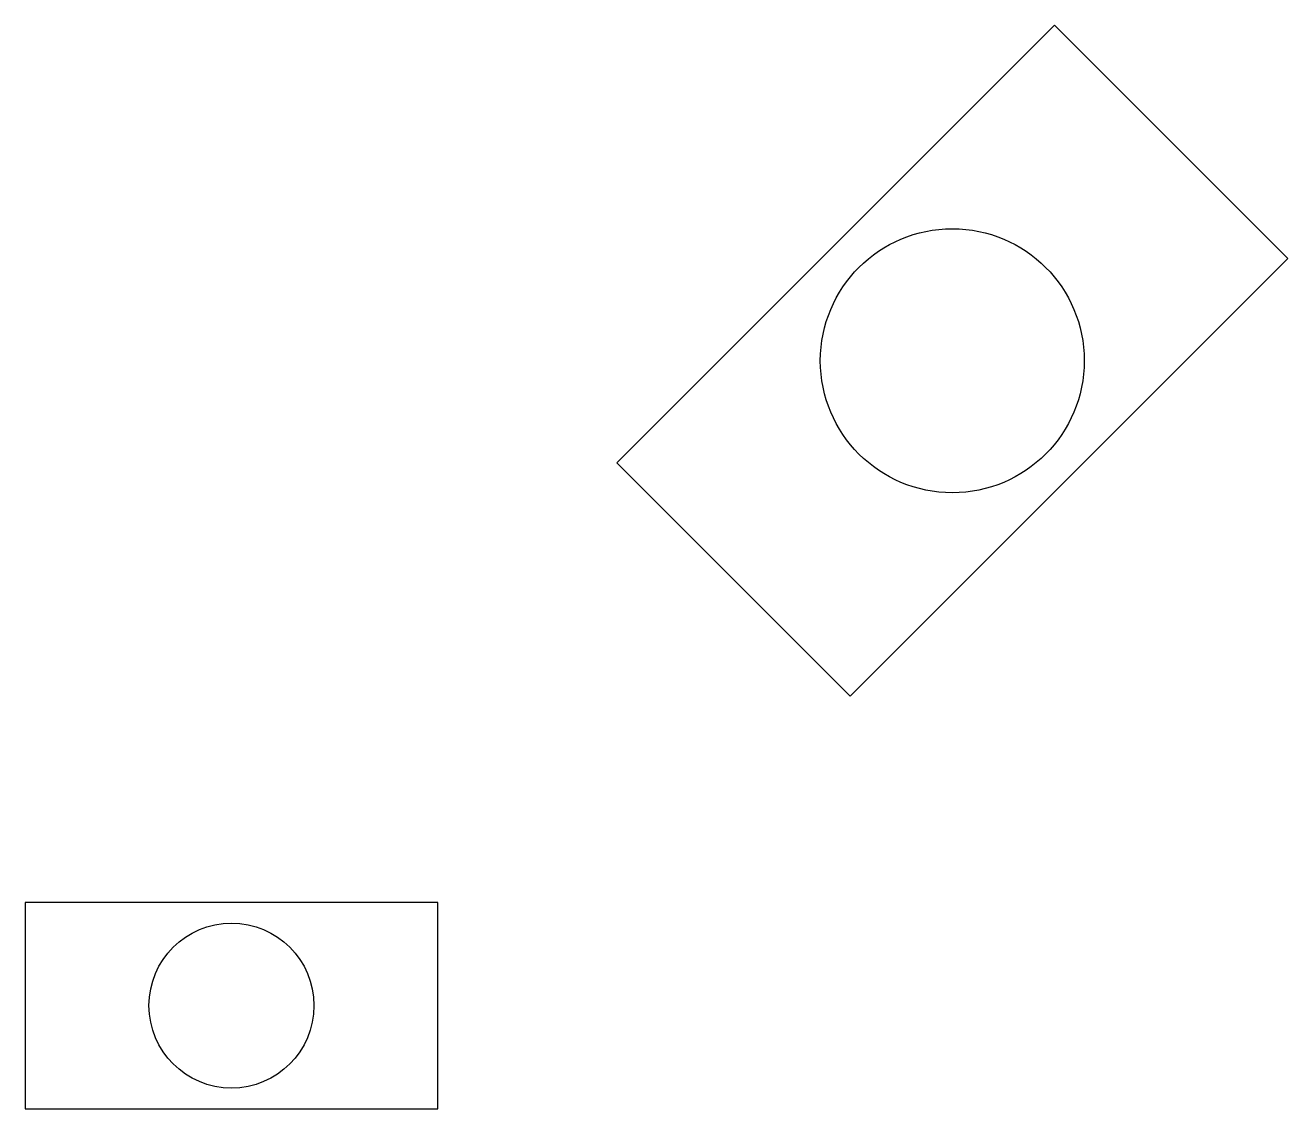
# Model space of a CAD drawing. Header units: millimetres. Extents: x 0 to 30.6, y 0 to 26.3.
import ezdxf

# ---------------------------------------------------------------- set-up
doc = ezdxf.new("R2010")
doc.units = ezdxf.units.MM

# ---------------------------------------------------------------- blocks, each defined once
blk = doc.blocks.new('BLOCK_1')
blk.add_lwpolyline([(0, 0), (10, 0), (10, 5), (0, 5), (0, 0)])
blk.add_circle((5, 2.5), 2)
blk = doc.blocks.new('BLOCK_2')
blk.add_lwpolyline([(0, 0), (15, 0), (15, 8), (0, 8), (0, 0)])
blk.add_circle((7.5, 4), 3.2)

msp = doc.modelspace()

# ---------------------------------------------------------------- block references
at = {"rotation": 45}
msp.add_blockref('BLOCK_2', (20, 10), dxfattribs=at)
msp.add_blockref('BLOCK_1', (0, 0))

doc.saveas('drawing.dxf')
